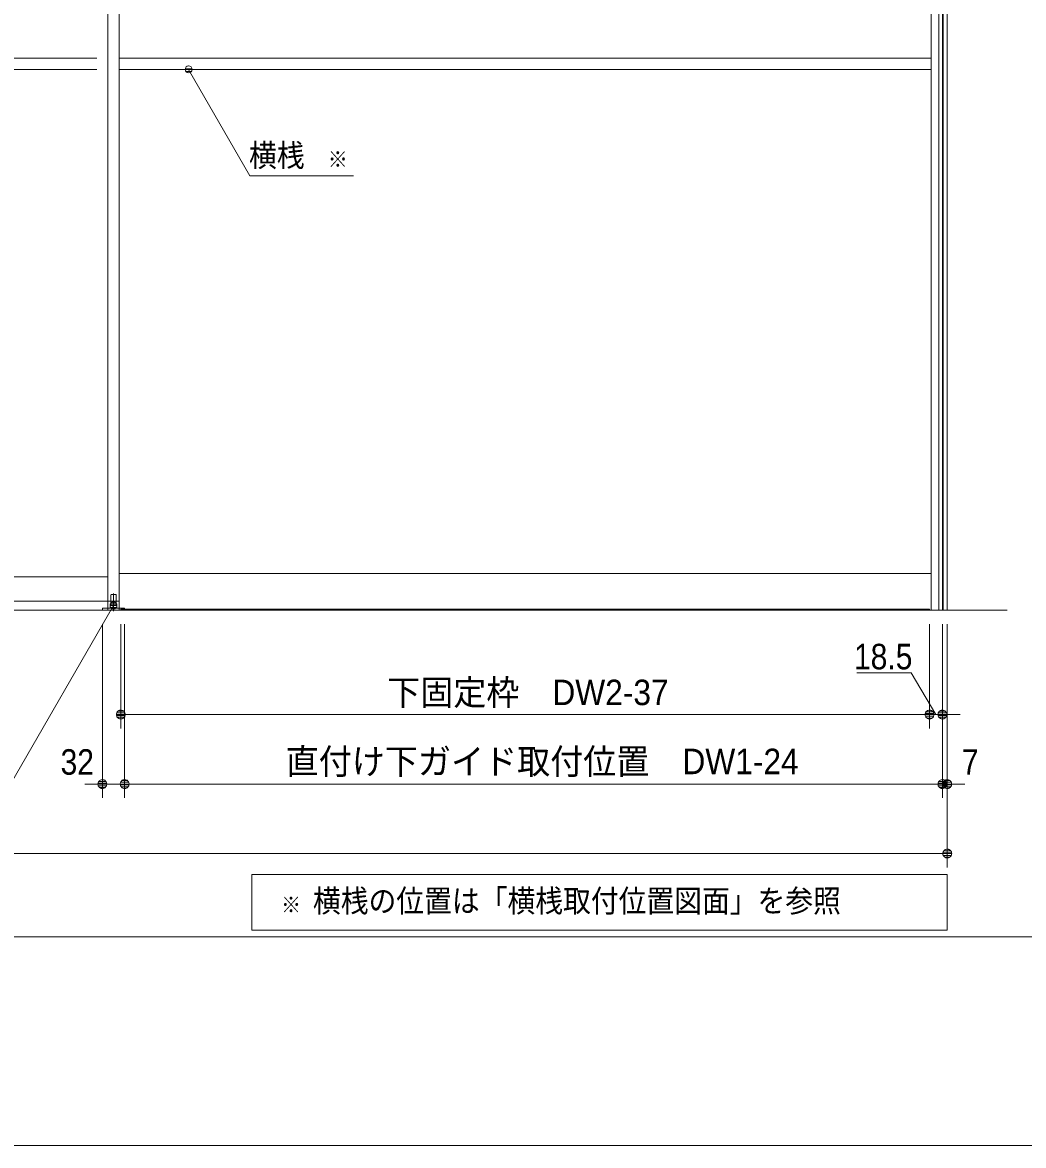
# Model space of a CAD drawing. Units: millimetres, scale not verified. Extents: x -6062 to 6062, y -3045 to 3045.
# Drawn here: x -2242 to -803, y -2770 to -1154 of the extents above; entities that cross this region are included whole.
import ezdxf
from ezdxf.enums import TextEntityAlignment as Align

# ---------------------------------------------------------------- set-up
doc = ezdxf.new("R2010")
doc.units = ezdxf.units.MM
doc.header["$LTSCALE"] = 20
for name, color, linetype, lineweight in [('0-0_2寸法-1', 7, 'Continuous', 9), ('0-1_0', 7, 'Continuous', 9), ('0-2_2寸法-2', 7, 'Continuous', 9), ('0-3_2寸法-3', 7, 'Continuous', 9), ('0-4_3一般', 7, 'Continuous', 9), ('0-5_1図面枠', 7, 'Continuous', 9)]:
    doc.layers.add(name, color=color, linetype=linetype, lineweight=lineweight)
doc.styles.add('ＭＳ ゴシック', font='')
doc.styles.add('ＭＳ Ｐゴシック', font='')
doc.styles.get('ＭＳ ゴシック').set_extended_font_data('MS Gothic')
doc.styles.get('ＭＳ Ｐゴシック').set_extended_font_data('MS PGothic')

# ---------------------------------------------------------------- blocks, each defined once
blk = doc.blocks.new('_Dot')
at = {"layer": '0-1_0'}
for p, q in [((-10, 0), (-20, 0)), ((9.78, 2), (-9.78, 2)), ((7.99, 6), (-7.99, 6)), ((9.16, -3.98), (-9.16, -3.98)), ((6, -7.98), (-6, -7.98))]:
    blk.add_line(p, q, dxfattribs=at)
for points in [[(10, 0), (9.92, 1.25), (9.69, 2.49), (9.3, 3.68), (8.76, 4.82), (8.09, 5.88), (7.29, 6.85), (6.37, 7.71), (5.36, 8.44), (4.26, 9.05), (3.09, 9.51), (1.87, 9.82), (0.63, 9.98), (-0.63, 9.98), (-1.87, 9.82), (-3.09, 9.51), (-4.26, 9.05), (-5.36, 8.44), (-6.37, 7.71), (-7.29, 6.85), (-8.09, 5.88), (-8.76, 4.82), (-9.3, 3.68), (-9.69, 2.49), (-9.92, 1.25), (-10, 0), (0, 0)], [(-10, 0), (-9.92, -1.25), (-9.69, -2.49), (-9.3, -3.68), (-8.76, -4.82), (-8.09, -5.88), (-7.29, -6.85), (-6.37, -7.71), (-5.36, -8.44), (-4.26, -9.05), (-3.09, -9.51), (-1.87, -9.82), (-0.63, -9.98), (0.63, -9.98), (1.87, -9.82), (3.09, -9.51), (4.26, -9.05), (5.36, -8.44), (6.37, -7.71), (7.29, -6.85), (8.09, -5.88), (8.76, -4.82), (9.3, -3.68), (9.69, -2.49), (9.92, -1.25), (10, 0), (0, 0)]]:
    blk.add_lwpolyline(points, close=True, dxfattribs=at)
blk = doc.blocks.new('グループ-61')
at = {"layer": '0-4_3一般'}
for p, q in [((17360, 6840), (17360, -40000)), ((-79696.5, -40000), (19223.5, -40000))]:
    blk.add_line(p, q, dxfattribs=at)
blk = doc.blocks.new('グループ-62')
at = {"layer": '0-4_3一般'}
for p, q in [((-6640, -40000), (-6640, 6840)), ((-6320, -40000), (-6320, 6840)), ((17040, 6840), (17040, -40000)), ((17360, 7000), (17360, -40000)), ((-6640, 6100), (-6640, -39740)), ((-6320, 6100), (-6320, -39740)), ((-6960, -24120), (-30000, -24120)), ((17040, -24120), (-6320, -24120)), ((-6960, -24440), (-30000, -24440)), ((17040, -24440), (-6320, -24440)), ((-30000, -39040), (-6640, -39040)), ((-6320, -38940), (17040, -38940)), ((-6320, -39740), (-30320, -39740)), ((-6555, -39560), (-6555, -39800)), ((-6415, -39550), (-6545, -39550)), ((-6480, -39520), (-6480, -40027.8)), ((-6405, -39800), (-6405, -39560)), ((-6800, -39942), (-6580, -39942)), ((-6800, -40000), (-6800, -39942)), ((-6160, -40000), (-6800, -40000)), ((-6640, -40000), (17360, -40000)), ((-6580, -39862), (-6580, -39922)), ((-6580, -39862), (-6520, -39862)), ((-6380, -39922), (-6580, -39922)), ((-6380, -39922), (-6580, -39922)), ((-6555, -39800), (-6405, -39800)), ((-6554, -39862), (-6554, -39800)), ((-6406, -39800), (-6554, -39800)), ((-6406, -39862), (-6406, -39800)), ((-6380, -39862), (-6380, -39922)), ((-6380, -39942), (-6380, -39922)), ((-6270, -39970), (-6270, -40000)), ((16990, -39970), (-6270, -39970)), ((-6270, -40000), (16990, -40000)), ((-6160, -39942), (-6160, -40000)), ((16990, -40000), (16990, -39970))]:
    blk.add_line(p, q, dxfattribs=at)
for points in [[(-6580, -39922), (-6580, -39942), (-6160, -39942)], [(-6520, -39862), (-6440, -39862), (-6380, -39862)]]:
    blk.add_lwpolyline(points, dxfattribs=at)
for centre, start, end in [((-6545, -39560), 90, 180), ((-6415, -39560), 0, 90)]:
    blk.add_arc(centre, 10, start, end, dxfattribs=at)
blk = doc.blocks.new('グループ-63')
at = {"layer": '0-4_3一般'}
for name in ['グループ-61', 'グループ-62']:
    blk.add_blockref(name, (0, 0), dxfattribs=at)
blk = doc.blocks.new('グループ-69')
at = {"layer": '0-4_3一般'}
blk.add_line((17380, -40000), (17380, 7000), dxfattribs=at)
blk.add_lwpolyline([(17500, 7000), (17260, 7000), (17260, -40000), (17500, -40000)], close=True, dxfattribs=at)
blk = doc.blocks.new('グループ-74')
at = {"layer": '0-5_1図面枠'}
blk.add_line((-80000, -49400), (80000, -49400), dxfattribs=at)
blk.add_lwpolyline([(-80000, 55400), (80000, 55400), (80000, -55400), (-80000, -55400)], close=True, dxfattribs=at)
blk = doc.blocks.new('図面枠')
at = {"layer": '0-5_1図面枠'}
blk.add_blockref('グループ-74', (0, 0), dxfattribs=at)

msp = doc.modelspace()

# ---------------------------------------------------------------- linework, layer by layer
at = {"layer": '0-0_2寸法-1'}
for p, q in [((-2101, -2020), (-2101, -2170)), ((-2095.5, -2020), (-2095.5, -2270)), ((-938, -2020), (-938, -2170)), ((-950.71, -2150), (-2088.29, -2150)), ((-919.5, -2170), (-919.5, -2270)), ((-932.21, -2250), (-2082.79, -2250)), ((-912.5, -2270), (-912.5, -2370)), ((-5681.79, -2350), (-925.21, -2350))]:
    msp.add_line(p, q, dxfattribs=at)
at = {"layer": '0-2_2寸法-2'}
for p, q in [((-2127.5, -2020), (-2127.5, -2270)), ((-2095.5, -2020), (-2095.5, -2270)), ((-938, -2020), (-938, -2170)), ((-919.5, -2020), (-919.5, -2170)), ((-912.5, -2020), (-912.5, -2270)), ((-950.71, -2150), (-963.42, -2150)), ((-919.5, -2150), (-938, -2150)), ((-906.79, -2150), (-894.08, -2150)), ((-919.5, -2170), (-919.5, -2270)), ((-2140.21, -2250), (-2152.92, -2250)), ((-2127.5, -2250), (-2095.5, -2250)), ((-2082.79, -2250), (-2070.08, -2250)), ((-932.21, -2250), (-944.92, -2250)), ((-919.5, -2250), (-912.5, -2250)), ((-899.79, -2250), (-887.08, -2250))]:
    msp.add_line(p, q, dxfattribs=at)
msp.add_lwpolyline([(-1042.55, -2090), (-964.44, -2090), (-928.75, -2150)], dxfattribs=at)
at = {"layer": '0-3_2寸法-3'}
for p, q in [((-1998.61, -1221.01), (-2008.39, -1221.01)), ((-1999.5, -1225.01), (-2007.5, -1225.01)), ((-2003.33, -1217.01), (-2003.67, -1217.01)), ((-2003.33, -1217.01), (-2003.67, -1217.01)), ((-2106.61, -1992.11), (-2116.39, -1992.11)), ((-2107.5, -1996.11), (-2115.5, -1996.11)), ((-2111.33, -1988.11), (-2111.67, -1988.11)), ((-2111.33, -1988.11), (-2111.67, -1988.11))]:
    msp.add_line(p, q, dxfattribs=at)
for points in [[(-1766.16, -1374.84), (-1915.26, -1374.84), (-2003.5, -1222)], [(-2111.5, -1993.1), (-2259.82, -2250), (-2575.83, -2250)]]:
    msp.add_lwpolyline(points, dxfattribs=at)
msp.add_lwpolyline([(-1912.5, -2380), (-912.5, -2380), (-912.5, -2460), (-1912.5, -2460)], close=True, dxfattribs=at)
for centre in [(-2003.5, -1222), (-2003.5, -1222), (-2111.5, -1993.1), (-2111.5, -1993.1)]:
    msp.add_circle(centre, 5.01, dxfattribs=at)

# ---------------------------------------------------------------- block references
at = {"layer": '0-0_2寸法-1', "xscale": 0.6356201, "yscale": 0.6356201, "rotation": 180}
for p in [(-2101, -2150), (-2095.5, -2250)]:
    msp.add_blockref('_Dot', p, dxfattribs=at)
at = {"layer": '0-0_2寸法-1', "xscale": 0.6356201, "yscale": 0.6356201}
for p in [(-938, -2150), (-919.5, -2250), (-912.5, -2350)]:
    msp.add_blockref('_Dot', p, dxfattribs=at)
at = {"layer": '0-2_2寸法-2', "xscale": 0.6356201, "yscale": 0.6356201}
for p in [(-938, -2150), (-2127.5, -2250), (-919.5, -2250)]:
    msp.add_blockref('_Dot', p, dxfattribs=at)
at = {"layer": '0-2_2寸法-2', "xscale": 0.6356201, "yscale": 0.6356201, "rotation": 180}
for p in [(-919.5, -2150), (-2095.5, -2250), (-912.5, -2250)]:
    msp.add_blockref('_Dot', p, dxfattribs=at)
at = {"layer": '0-4_3一般', "xscale": 0.05, "yscale": 0.05}
for name in ['グループ-63', 'グループ-69']:
    msp.add_blockref(name, (-1787.5, 0), dxfattribs=at)
at = {"layer": '0-5_1図面枠', "xscale": 0.05, "yscale": 0.05}
msp.add_blockref('図面枠', (-1787.5, 0), dxfattribs=at)

# ---------------------------------------------------------------- texts
at = {"layer": '0-0_2寸法-1', "style": 'ＭＳ Ｐゴシック', "width": 0.95}
for s, height, p in [('下固定枠\u3000DW2-37', 36.66, (-1717.87, -2147.47)), ('直付け下ガイド取付位置\u3000DW1-24', 36.69, (-1863.88, -2246.79))]:
    msp.add_text(s, height=height, dxfattribs=at).set_placement(p, align=Align.BOTTOM_LEFT)
at = {"layer": '0-2_2寸法-2', "style": 'ＭＳ Ｐゴシック', "width": 0.9}
for s, height, p in [('18.5', 36.69, (-1046.71, -2095.96)), ('32', 36.66, (-2187.59, -2247.52)), ('7', 36.66, (-891.4, -2247.52))]:
    msp.add_text(s, height=height, dxfattribs=at).set_placement(p, align=Align.BOTTOM_LEFT)
at = {"layer": '0-3_2寸法-3', "style": 'ＭＳ ゴシック', "width": 0.9}
for s, height, p in [('横桟', 32.55, (-1916.61, -1371.66)), ('※', 23.31, (-1803.26, -1369.88)), ('横桟の位置は「横桟取付位置図面」を参照', 32.55, (-1824.68, -2444.03)), ('※', 23.31, (-1870.52, -2442.25))]:
    msp.add_text(s, height=height, dxfattribs=at).set_placement(p, align=Align.BOTTOM_LEFT)

doc.saveas('drawing.dxf')
